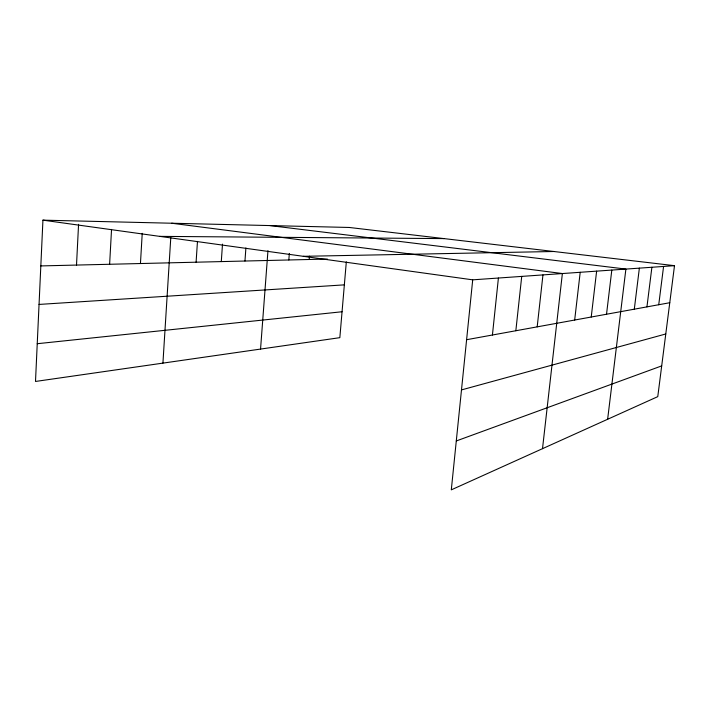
<?xml version="1.0" encoding="UTF-8"?>
<svg xmlns="http://www.w3.org/2000/svg" width="710" height="710" viewBox="0 0 710 710"><rect width="100%" height="100%" fill="white"/><g stroke="black" fill="none" stroke-linecap="round" stroke-linejoin="round"><path stroke-width="1.06" d="M674.5 265.673L472.709 279.838L451.303 489.847L657.771 396.633L674.5 265.673L349.258 227.466L42.937 220.153L35.5 381.456L339.841 337.667L346.32 261.875M76.511 265.07L78.57 224.316M109.624 264.271L111.541 229.428M140.447 263.534L142.231 233.333M162.927 363.121L170.79 237.53M196.093 262.203L197.469 241.391M221.289 261.591L222.505 244.125M244.959 261.023L245.9 247.941M260.552 349.071L267.963 250.674M288.828 259.975L289.334 253.417M309.187 259.487L309.453 256.195M492.421 335.014L498.411 278.036M515.842 330.745L521.726 276.394M537.186 326.866L542.955 274.903M542.511 448.667L562.373 273.545L171.687 223.233M574.674 320.041L580.203 272.294M591.226 317.024L596.631 271.14M606.526 314.246L611.816 270.075M607.636 419.264L625.892 269.081L269.844 225.576M634.305 309.187L639.364 268.14M646.943 306.889L651.895 267.262M658.738 304.741L663.575 266.436M456.29 440.954L661.693 365.898M461.491 389.914L665.776 333.975M466.603 339.708L669.77 302.726M37.239 343.711L342.051 311.752M39.05 304.43L344.35 284.861M40.825 265.922L327.345 259.052M303.33 256.319L553.835 251.5M159.679 236.368L444.043 238.604M42.937 220.153L472.709 279.838"/></g></svg>
